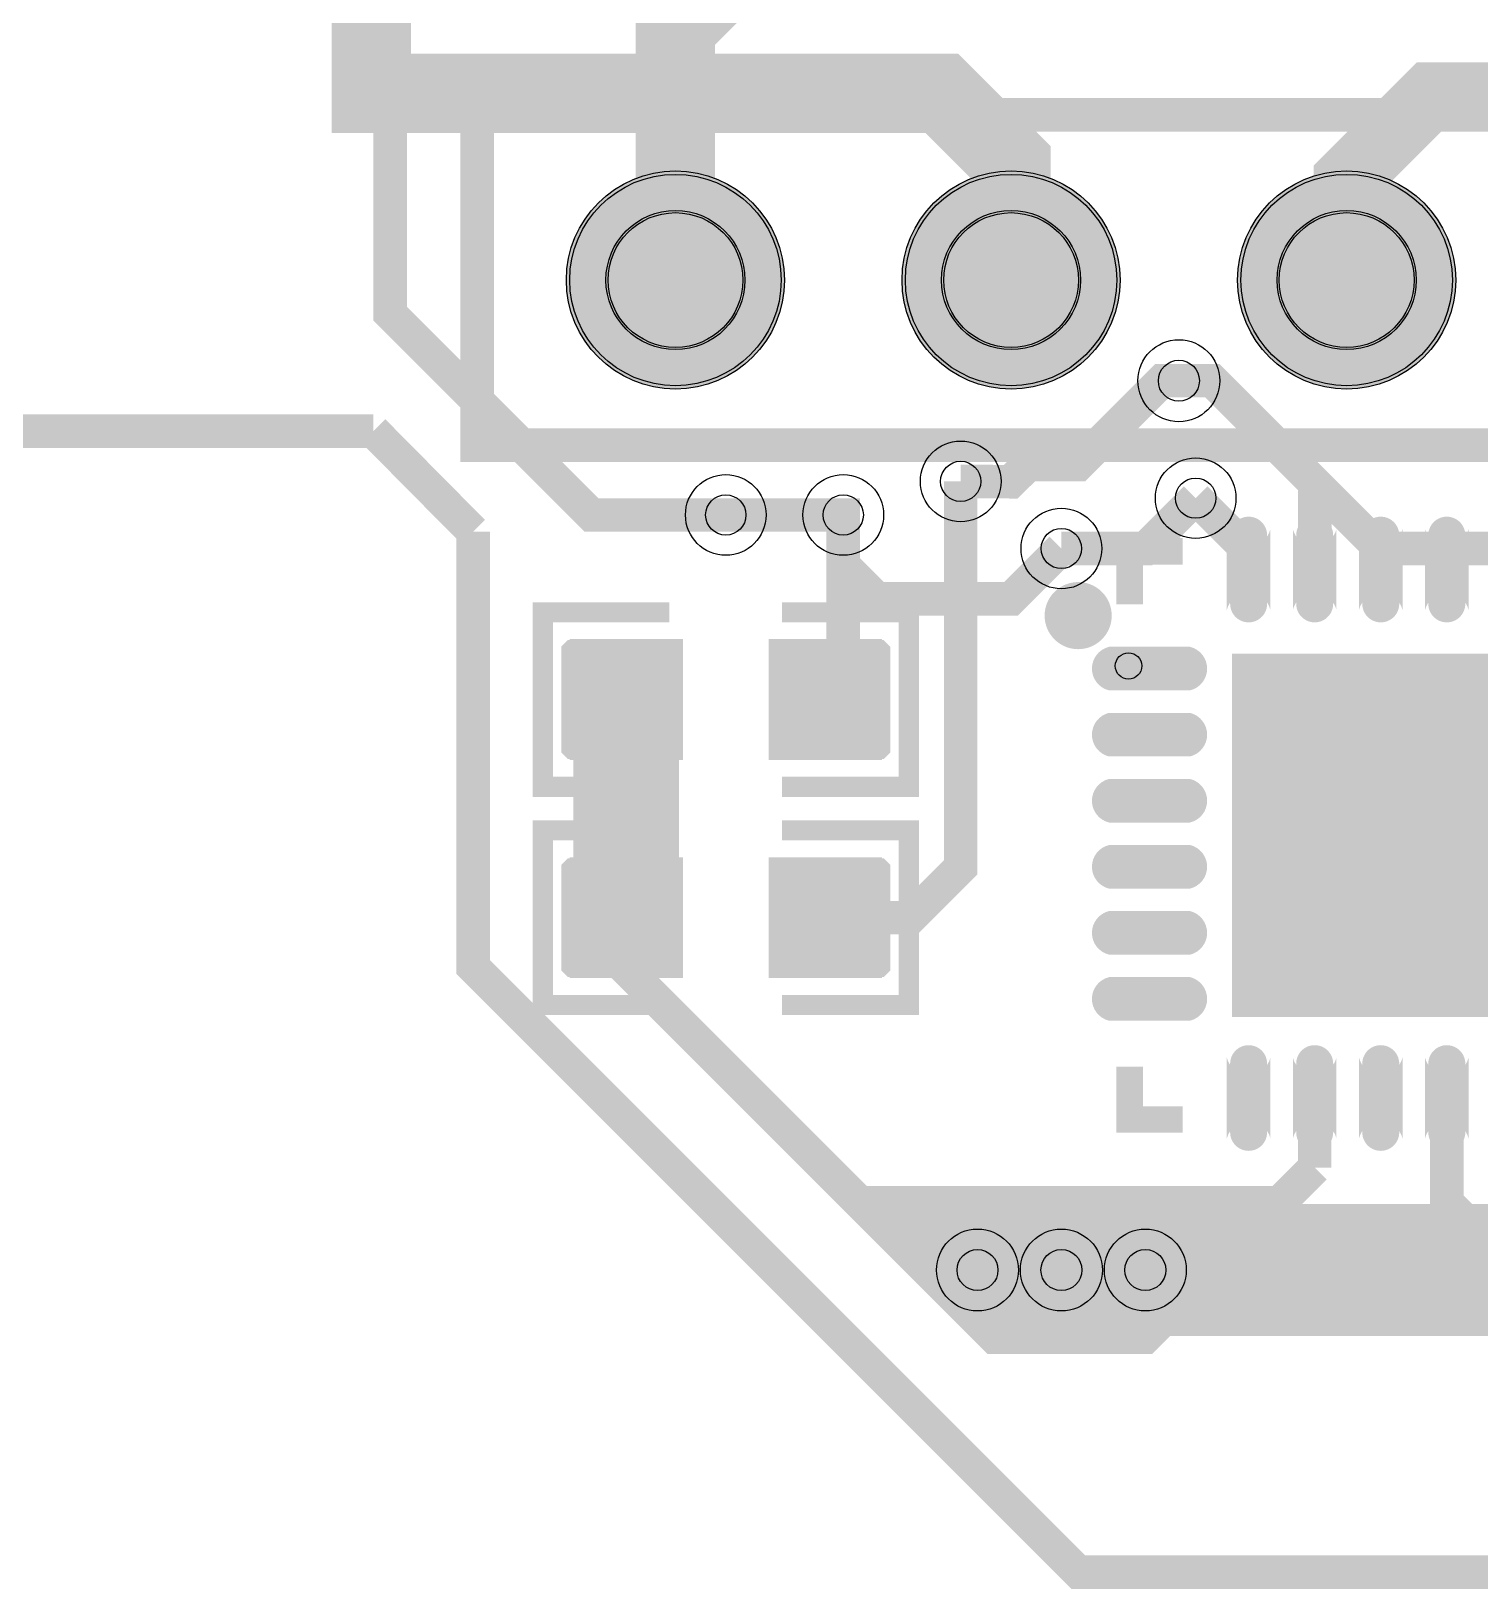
# Model space of a CAD drawing. Header units: millimetres. Extents: x -96 to 82, y -61 to 18.
# Drawn here: x 47.7 to 58.67, y -60.71 to -48.92 of the extents above; entities that cross this region are included whole.
import ezdxf

# ---------------------------------------------------------------- set-up
doc = ezdxf.new("R2010")
doc.units = ezdxf.units.MM
for name, color, linetype, true_color in [('BoardOutLine', 7, 'Continuous', 0xff00ff), ('BottomLayer', 7, 'Continuous', 0x0000ff), ('BottomSolderMaskLayer', 7, 'Continuous', 0xaa00ff), ('Document', 7, 'Continuous', 0xffffff), ('Hole', 7, 'Continuous', 0x222222), ('Multi-Layer', 7, 'Continuous', 0xc0c0c0), ('TopLayer', 7, 'Continuous', 0xff0000), ('TopPasteMaskLayer', 7, 'Continuous', 0x808080), ('TopSilkLayer', 7, 'Continuous', 0xffcc00), ('TopSolderMaskLayer', 7, 'Continuous', 0x800080)]:
    doc.layers.add(name, color=color, linetype=linetype, true_color=true_color)

msp = doc.modelspace()

# ---------------------------------------------------------------- hatches: boundary and pattern name
at = {"layer": 'BottomSolderMaskLayer'}
for points in [[(51.752705105410215, -50.80010160020322, 1), (53.40350520701041, -50.80010160020322, 1)], [(54.29271018542035, -50.80010160020322, 1), (55.943510287020544, -50.80010160020322, 1)], [(56.83271526543048, -50.80010160020322, 1), (58.48351536703068, -50.80010160020322, 1)]]:
    msp.add_hatch(color=256, dxfattribs=at).paths.add_polyline_path(points)
at = {"layer": 'Multi-Layer'}
for points in [[(51.778105156210316, -50.80010160020322, 1), (53.37810515621031, -50.80010160020322, 1)], [(54.31811023622045, -50.80010160020322, 1), (55.91811023622044, -50.80010160020322, 1)], [(56.85811531623058, -50.80010160020322, 1), (58.458115316230575, -50.80010160020322, 1)]]:
    msp.add_hatch(color=256, dxfattribs=at).paths.add_polyline_path(points)
at = {"layer": 'TopLayer'}
for points in [[(57.056184912369766, -52.73111506223006, -0.7853981633974483), (56.77617475234944, -52.73111506223006), (56.77617475234944, -53.25110490220993, -0.7853981633974483), (57.056184912369766, -53.25110490220993)], [(57.55605791211577, -52.73111506223006, -0.7853981633974483), (57.276047752095444, -52.73111506223006), (57.276047752095444, -53.25110490220993, -0.7853981633974483), (57.55605791211577, -53.25110490220993)], [(58.056184912369766, -52.73111506223006, -0.7853981633974483), (57.77617475234944, -52.73111506223006), (57.77617475234944, -53.25110490220993, -0.7853981633974483), (58.056184912369766, -53.25110490220993)], [(58.556057912115996, -52.73111506223006, -0.7853981633974483), (58.27604775209567, -52.73111506223006), (58.27604775209567, -53.25110490220993, -0.7853981633974483), (58.556057912115996, -53.25110490220993)], [(52.609093218186445, -53.543103886207746), (52.609093218186445, -54.407112014224026), (51.802616205232425, -54.407112014224026), (51.802616205232425, -53.543103886207746)], [(53.30911861823711, -53.543103886207746), (53.30911861823711, -54.407112014224026), (54.115595631191354, -54.407112014224026), (54.115595631191354, -53.543103886207746)], [(56.426111252222654, -53.60116840233683, -0.7853981633974483), (56.426111252222654, -53.88117856235716), (55.90612141224278, -53.88117856235716, -0.7853981633974483), (55.90612141224278, -53.60116840233683)], [(59.51612903225805, -53.65354330708658), (59.51612903225805, -56.35356870713747), (56.81610363220739, -56.35356870713747), (56.81610363220739, -53.65354330708658)], [(56.426111252222654, -54.101041402082835, -0.7853981633974483), (56.426111252222654, -54.38105156210316), (55.90612141224278, -54.38105156210316, -0.7853981633974483), (55.90612141224278, -54.101041402082835)], [(56.426111252222654, -54.60116840233683, -0.7853981633974483), (56.426111252222654, -54.88117856235716), (55.90612141224278, -54.88117856235716, -0.7853981633974483), (55.90612141224278, -54.60116840233683)], [(56.426111252222654, -55.101041402082835, -0.7853981633974483), (56.426111252222654, -55.38105156210316), (55.90612141224278, -55.38105156210316, -0.7853981633974483), (55.90612141224278, -55.101041402082835)], [(52.609093218186445, -55.19410718821439), (52.609093218186445, -56.05811531623067), (51.802616205232425, -56.05811531623067), (51.802616205232425, -55.19410718821439)], [(53.30911861823711, -55.19410718821439), (53.30911861823711, -56.05811531623067), (54.115595631191354, -56.05811531623067), (54.115595631191354, -55.19410718821439)], [(56.426111252222654, -55.60116840233683, -0.7853981633974483), (56.426111252222654, -55.88117856235716), (55.90612141224278, -55.88117856235716, -0.7853981633974483), (55.90612141224278, -55.60116840233683)], [(56.426111252222654, -56.10104140208272, -0.7853981633974483), (56.426111252222654, -56.381051562103046), (55.90612141224278, -56.381051562103046, -0.7853981633974483), (55.90612141224278, -56.10104140208272)], [(57.056184912369766, -56.73111506222995, -0.7853981633974483), (56.77617475234944, -56.73111506222995), (56.77617475234944, -57.25110490220982, -0.7853981633974483), (57.056184912369766, -57.25110490220982)], [(57.55605791211577, -56.73111506222995, -0.7853981633974483), (57.276047752095444, -56.73111506222995), (57.276047752095444, -57.25110490220982, -0.7853981633974483), (57.55605791211577, -57.25110490220982)], [(58.056184912369766, -56.73111506222995, -0.7853981633974483), (57.77617475234944, -56.73111506222995), (57.77617475234944, -57.25110490220982, -0.7853981633974483), (58.056184912369766, -57.25110490220982)], [(58.556057912115996, -56.73111506222995, -0.7853981633974483), (58.27604775209567, -56.73111506222995), (58.27604775209567, -57.25110490220982, -0.7853981633974483), (58.556057912115996, -57.25110490220982)], [(56.261112522225176, -58.674117348234745), (57.27711455422923, -57.65811531623069), (53.721107442214816, -57.65811531623069), (54.73710947421887, -58.674117348234745)]]:
    msp.add_hatch(color=256, dxfattribs=at).paths.add_polyline_path(points)
at = {"layer": 'TopPasteMaskLayer'}
for points in [[(56.77617475234956, -52.73111506223029), (56.77719555726503, -52.7142393223736), (56.78024306418092, -52.69760966994238), (56.78527283362109, -52.68146860251284), (56.79221152028231, -52.66605149299767), (56.800957942573405, -52.651583157381765), (56.81138455806854, -52.63827457640173), (56.82333932336246, -52.62631981897425), (56.83664791120327, -52.6158932122363), (56.85111625257446, -52.607146799465795), (56.8665333666554, -52.60020812294931), (56.882674437394826, -52.595178364130334), (56.899304091831254, -52.59213086815703), (56.9161798323596, -52.59111007434592), (56.93305557288795, -52.59213086815703), (56.94968522732461, -52.595178364130334), (56.9658262980638, -52.60020812294931), (56.98124341214475, -52.607146799465795), (56.995711753515934, -52.6158932122363), (57.009020341356745, -52.62631981897425), (57.02097510665067, -52.63827457640173), (57.03140172214603, -52.651583157381765), (57.0401481444369, -52.66605149299767), (57.04708683109811, -52.68146860251284), (57.052116600538284, -52.69760966994238), (57.055164107454175, -52.7142393223736), (57.056184912369645, -52.73111506223029), (57.056184912369645, -53.251104902209704), (57.055164107454175, -53.267980642066505), (57.052116600538284, -53.28461029449761), (57.04708683109811, -53.300751361927155), (57.0401481444369, -53.31616847144244), (57.03140172214603, -53.33063680705834), (57.02097510665067, -53.343945388038264), (57.009020341356745, -53.35590014546585), (56.995711753515934, -53.36632675220369), (56.98124341214475, -53.37507316497431), (56.9658262980638, -53.38201184149068), (56.94968522732461, -53.38704160030977), (56.93305557288795, -53.39008909628296), (56.9161798323596, -53.39110989009407), (56.899304091831254, -53.39008909628296), (56.882674437394826, -53.38704160030977), (56.8665333666554, -53.38201184149068), (56.85111625257446, -53.37507316497431), (56.83664791120327, -53.36632675220369), (56.82333932336246, -53.35590014546585), (56.81138455806854, -53.343945388038264), (56.800957942573405, -53.33063680705834), (56.79221152028231, -53.31616847144244), (56.78527283362109, -53.300751361927155), (56.78024306418092, -53.28461029449761), (56.77719555726503, -53.267980642066505), (56.77617475234956, -53.251104902209704)], [(57.27604775209579, -52.731115062230174), (57.27706854676103, -52.714239314666884), (57.280116045271825, -52.697609653503946), (57.28514580823776, -52.68146857664783), (57.29208449038879, -52.66605145734559), (57.30083091011443, -52.65158311191317), (57.31125752491948, -52.638274521406515), (57.32321229128229, -52.62631975504394), (57.3365208817886, -52.615893140238654), (57.35098922722136, -52.60714672051313), (57.36640634652349, -52.60020803836221), (57.38254742337949, -52.595178275396165), (57.399177084542316, -52.59213077688514), (57.416052832105834, -52.591109982219905), (57.432928579669124, -52.59213077688514), (57.449558240832175, -52.595178275396165), (57.46569931768818, -52.60020803836221), (57.481116436990305, -52.60714672051313), (57.495584782423066, -52.615893140238654), (57.50889337292938, -52.62631975504394), (57.520848139292184, -52.638274521406515), (57.53127475409724, -52.65158311191317), (57.54002117382288, -52.66605145734559), (57.54695985597391, -52.68146857664783), (57.55198961893984, -52.697609653503946), (57.55503711745064, -52.714239314666884), (57.556057912115875, -52.731115062230174), (57.556057912115875, -53.25110490220982), (57.55503711745064, -53.26798064977311), (57.55198961893984, -53.28461031093616), (57.54695985597391, -53.300751387792275), (57.54002117382288, -53.31616850709452), (57.53127475409724, -53.330636852526936), (57.520848139292184, -53.343945443033476), (57.50889337292938, -53.35590020939617), (57.495584782423066, -53.36632682420145), (57.481116436990305, -53.37507324392698), (57.46569931768818, -53.382011926077894), (57.449558240832175, -53.38704168904394), (57.432928579669124, -53.39008918755485), (57.416052832105834, -53.39110998222009), (57.399177084542316, -53.39008918755485), (57.38254742337949, -53.38704168904394), (57.36640634652349, -53.382011926077894), (57.35098922722136, -53.37507324392698), (57.3365208817886, -53.36632682420145), (57.32321229128229, -53.35590020939617), (57.31125752491948, -53.343945443033476), (57.30083091011443, -53.330636852526936), (57.29208449038879, -53.31616850709452), (57.28514580823776, -53.300751387792275), (57.280116045271825, -53.28461031093616), (57.27706854676103, -53.26798064977311), (57.27604775209579, -53.25110490220982)], [(57.77617475234956, -52.731115062230174), (57.7771955470148, -52.714239314666884), (57.780243045525594, -52.697609653503946), (57.78527280849153, -52.68146857664783), (57.79221149064256, -52.66605145734559), (57.8009579103682, -52.65158311191317), (57.81138452517325, -52.638274521406515), (57.82333929153606, -52.62631975504394), (57.83664788204237, -52.615893140238654), (57.85111622747513, -52.60714672051313), (57.86653334677726, -52.60020803836221), (57.88267442363326, -52.595178275396165), (57.89930408479631, -52.59213077688514), (57.9161798323596, -52.591109982219905), (57.93305557992289, -52.59213077688514), (57.949685241085945, -52.595178275396165), (57.965826317941946, -52.60020803836221), (57.981243437244075, -52.60714672051313), (57.995711782676835, -52.615893140238654), (58.00902037318315, -52.62631975504394), (58.02097513954595, -52.638274521406515), (58.03140175435101, -52.65158311191317), (58.04014817407665, -52.66605145734559), (58.04708685622768, -52.68146857664783), (58.05211661919361, -52.697609653503946), (58.05516411770441, -52.714239314666884), (58.056184912369645, -52.731115062230174), (58.056184912369645, -53.25110490220982), (58.05516411770441, -53.26798064977311), (58.05211661919361, -53.28461031093616), (58.04708685622768, -53.300751387792275), (58.04014817407665, -53.31616850709452), (58.03140175435101, -53.330636852526936), (58.02097513954595, -53.343945443033476), (58.00902037318315, -53.35590020939617), (57.995711782676835, -53.36632682420145), (57.981243437244075, -53.37507324392698), (57.965826317941946, -53.382011926077894), (57.949685241085945, -53.38704168904394), (57.93305557992289, -53.39008918755485), (57.9161798323596, -53.39110998222009), (57.89930408479631, -53.39008918755485), (57.88267442363326, -53.38704168904394), (57.86653334677726, -53.382011926077894), (57.85111622747513, -53.37507324392698), (57.83664788204237, -53.36632682420145), (57.82333929153606, -53.35590020939617), (57.81138452517325, -53.343945443033476), (57.8009579103682, -53.330636852526936), (57.79221149064256, -53.31616850709452), (57.78527280849153, -53.300751387792275), (57.780243045525594, -53.28461031093616), (57.7771955470148, -53.26798064977311), (57.77617475234956, -53.25110490220982)], [(58.276047752095565, -52.731115062230174), (58.2770685467608, -52.714239314666884), (58.2801160452716, -52.697609653503946), (58.28514580823776, -52.68146857664783), (58.29208449038879, -52.66605145734559), (58.30083091011443, -52.65158311191317), (58.31125752491948, -52.638274521406515), (58.32321229128206, -52.62631975504394), (58.3365208817886, -52.615893140238654), (58.35098922722136, -52.60714672051313), (58.36640634652349, -52.60020803836221), (58.38254742337949, -52.595178275396165), (58.399177084542316, -52.59213077688514), (58.416052832105834, -52.591109982219905), (58.432928579669124, -52.59213077688514), (58.449558240832175, -52.595178275396165), (58.46569931768818, -52.60020803836221), (58.481116436990305, -52.60714672051313), (58.49558478242284, -52.615893140238654), (58.50889337292938, -52.62631975504394), (58.52084813929196, -52.638274521406515), (58.53127475409724, -52.65158311191317), (58.54002117382288, -52.66605145734559), (58.54695985597391, -52.68146857664783), (58.55198961893984, -52.697609653503946), (58.55503711745064, -52.714239314666884), (58.556057912115875, -52.731115062230174), (58.556057912115875, -53.25110490220982), (58.55503711745064, -53.26798064977311), (58.55198961893984, -53.28461031093616), (58.54695985597391, -53.300751387792275), (58.54002117382288, -53.31616850709452), (58.53127475409724, -53.330636852526936), (58.52084813929196, -53.343945443033476), (58.50889337292938, -53.35590020939617), (58.49558478242284, -53.36632682420145), (58.481116436990305, -53.37507324392698), (58.46569931768818, -53.382011926077894), (58.449558240832175, -53.38704168904394), (58.432928579669124, -53.39008918755485), (58.416052832105834, -53.39110998222009), (58.399177084542316, -53.39008918755485), (58.38254742337949, -53.38704168904394), (58.36640634652349, -53.382011926077894), (58.35098922722136, -53.37507324392698), (58.3365208817886, -53.36632682420145), (58.32321229128206, -53.35590020939617), (58.31125752491948, -53.343945443033476), (58.30083091011443, -53.330636852526936), (58.29208449038879, -53.31616850709452), (58.28514580823776, -53.300751387792275), (58.2801160452716, -53.28461031093616), (58.2770685467608, -53.26798064977311), (58.276047752095565, -53.25110490220982)], [(51.764084328168565, -54.425095250190566), (52.56408432816875, -54.425095250190566), (52.61409702819401, -54.37508255016519), (52.61409702819401, -54.147117094234204), (52.24409448818915, -54.147117094234204), (52.24409448818915, -53.81711963423936), (52.61409702819401, -53.81711963423936), (52.61409702819401, -53.57508255016512), (52.56408432816875, -53.52509525019059), (51.764084328168565, -53.52509525019059), (51.714097028194146, -53.57508255016512), (51.714097028194146, -54.37508255016519)], [(54.154127508255215, -53.52512065024132), (53.35412750825503, -53.52512065024132), (53.30411480822954, -53.5751333502667), (53.30411480822954, -53.80309880619757), (53.67411734823463, -53.80309880619757), (53.67411734823463, -54.133096266192524), (53.30411480822954, -54.133096266192524), (53.30411480822954, -54.375133350266765), (53.35412750825503, -54.4251206502413), (54.154127508255215, -54.4251206502413), (54.20411480822963, -54.375133350266765), (54.20411480822963, -53.5751333502667)], [(56.42611125222243, -53.601168402336725), (56.442986999785944, -53.60218919700196), (56.45961666094877, -53.605236695512986), (56.47575773780477, -53.61026645847892), (56.4911748571069, -53.617205140629835), (56.50564320253966, -53.62595156035536), (56.5189517930462, -53.63637817516076), (56.53090655940878, -53.648332941523336), (56.54133317421383, -53.661641532029876), (56.55007959393947, -53.67610987746241), (56.5570182760905, -53.69152699676454), (56.562048039056435, -53.70766807362065), (56.56509553756723, -53.72429773478359), (56.566116332232696, -53.74117348234688), (56.56509553756723, -53.75804922991017), (56.562048039056435, -53.77467889107322), (56.5570182760905, -53.790819967929224), (56.55007959393947, -53.806237087231466), (56.54133317421383, -53.820705432663885), (56.53090655940878, -53.834014023170425), (56.5189517930462, -53.845968789533), (56.50564320253966, -53.856395404338514), (56.4911748571069, -53.86514182406404), (56.47575773780477, -53.87208050621496), (56.45961666094877, -53.87711026918089), (56.442986999785944, -53.8801577676918), (56.42611125222243, -53.881178562357036), (55.90612141224278, -53.881178562357036), (55.88924566467949, -53.8801577676918), (55.87261600351644, -53.87711026918089), (55.85647492666044, -53.87208050621496), (55.84105780735831, -53.86514182406404), (55.82658946192555, -53.856395404338514), (55.81328087141924, -53.845968789533), (55.80132610505643, -53.834014023170425), (55.79089949025138, -53.820705432663885), (55.78215307052574, -53.806237087231466), (55.77521438837471, -53.790819967929224), (55.770184625408774, -53.77467889107322), (55.76713712689798, -53.75804922991017), (55.76611633223274, -53.74117348234688), (55.76713712689798, -53.72429773478359), (55.770184625408774, -53.70766807362065), (55.77521438837471, -53.69152699676454), (55.78215307052574, -53.67610987746241), (55.79089949025138, -53.661641532029876), (55.80132610505643, -53.648332941523336), (55.81328087141924, -53.63637817516076), (55.82658946192555, -53.62595156035536), (55.84105780735831, -53.617205140629835), (55.85647492666044, -53.61026645847892), (55.87261600351644, -53.605236695512986), (55.88924566467949, -53.60218919700196), (55.90612141224278, -53.601168402336725)], [(59.2461264922531, -53.92354584709176), (59.2461264922531, -56.08356616713229), (57.08610617221234, -56.08356616713229), (57.08610617221234, -53.92354584709176)], [(56.42611125222243, -54.10104140208284), (56.44298699207911, -54.102062206998426), (56.459616644510106, -54.10510971391443), (56.47575771193988, -54.11013948335449), (56.49117482145493, -54.117078170015816), (56.505643157070836, -54.125824592306685), (56.51895173805087, -54.136251207801934), (56.53090649547835, -54.148205973095855), (56.541333102216186, -54.16151456093678), (56.55007951498669, -54.17598290230808), (56.5570181915034, -54.191400016389025), (56.56204795032227, -54.20754108712822), (56.56509544629557, -54.22417074156476), (56.56611624010657, -54.24104648209311), (56.56509544629557, -54.25792222262146), (56.56204795032227, -54.274551877058), (56.5570181915034, -54.2906929477972), (56.55007951498669, -54.306110061878144), (56.541333102216186, -54.32057840324933), (56.53090649547812, -54.33388699109014), (56.518951738050646, -54.34584175638429), (56.50564315707061, -54.35626837187942), (56.491174821454706, -54.36501479417029), (56.47575771193965, -54.37195348083151), (56.45961664450988, -54.37698325027168), (56.442986992078886, -54.380030757187455), (56.4261112522222, -54.38105156210315), (55.90612141224278, -54.38105156210315), (55.889245672386096, -54.380030757187455), (55.8726160199551, -54.376983250271564), (55.85647495252556, -54.37195348083151), (55.841057843010276, -54.36501479417018), (55.826589507394374, -54.35626837187931), (55.813280926414336, -54.34584175638406), (55.80132616898686, -54.333886991090026), (55.790899562249024, -54.3205784032491), (55.78215314947852, -54.30611006187792), (55.775214472962034, -54.29069294779697), (55.77018471414294, -54.274551877057775), (55.76713721816964, -54.25792222262123), (55.76611642435864, -54.241046482092884), (55.76713721816964, -54.224170741564535), (55.77018471414294, -54.20754108712799), (55.775214472962034, -54.1914000163888), (55.78215314947852, -54.17598290230774), (55.790899562249024, -54.16151456093655), (55.80132616898709, -54.14820597309574), (55.81328092641456, -54.136251207801706), (55.8265895073946, -54.12582459230657), (55.8410578430105, -54.1170781700157), (55.85647495252579, -54.11013948335449), (55.87261601995533, -54.10510971391432), (55.88924567238632, -54.102062206998426), (55.90612141224301, -54.10104140208284)], [(56.42611125222243, -54.60116840233684), (56.44298699207911, -54.60218920725242), (56.459616644510106, -54.60523671416843), (56.47575771193988, -54.610266483608484), (56.49117482145493, -54.61720517026981), (56.505643157070836, -54.62595159256068), (56.51895173805087, -54.63637820805593), (56.53090649547835, -54.64833297334985), (56.541333102216186, -54.66164156119089), (56.55007951498669, -54.676109902562075), (56.5570181915034, -54.69152701664302), (56.56204795032227, -54.70766808738222), (56.56509544629557, -54.72429774181876), (56.56611624010657, -54.74117348234711), (56.56509544629557, -54.75804922287546), (56.56204795032227, -54.774678877312), (56.5570181915034, -54.790819948051194), (56.55007951498669, -54.80623706213214), (56.541333102216186, -54.820705403503325), (56.53090649547812, -54.83401399134425), (56.518951738050646, -54.845968756638285), (56.50564315707061, -54.85639537213342), (56.491174821454706, -54.86514179442429), (56.47575771193965, -54.872080481085504), (56.45961664450988, -54.877110250525675), (56.442986992078886, -54.880157757441566), (56.4261112522222, -54.88117856235715), (55.90612141224278, -54.88117856235715), (55.889245672386096, -54.880157757441566), (55.8726160199551, -54.87711025052556), (55.85647495252556, -54.872080481085504), (55.841057843010276, -54.865141794424176), (55.826589507394374, -54.856395372133306), (55.813280926414336, -54.84596875663806), (55.80132616898686, -54.83401399134402), (55.790899562249024, -54.8207054035031), (55.78215314947852, -54.80623706213191), (55.775214472962034, -54.79081994805097), (55.77018471414294, -54.77467887731177), (55.76713721816964, -54.75804922287523), (55.76611642435864, -54.74117348234688), (55.76713721816964, -54.72429774181853), (55.77018471414294, -54.70766808738199), (55.775214472962034, -54.691527016642794), (55.78215314947852, -54.67610990256185), (55.790899562249024, -54.66164156119066), (55.80132616898709, -54.64833297334974), (55.81328092641456, -54.6363782080557), (55.8265895073946, -54.62595159256057), (55.8410578430105, -54.6172051702697), (55.85647495252579, -54.610266483608484), (55.87261601995533, -54.60523671416831), (55.88924567238632, -54.60218920725242), (55.90612141224301, -54.60116840233684)], [(51.764084328168565, -56.076098552197095), (52.56408432816875, -56.076098552197095), (52.61409702819401, -56.02608585217172), (52.61409702819401, -55.79812039624085), (52.24409448818915, -55.79812039624085), (52.24409448818915, -55.46812293624589), (52.61409702819401, -55.46812293624589), (52.61409702819401, -55.22608585217165), (52.56408432816875, -55.17609855219712), (51.764084328168565, -55.17609855219712), (51.714097028194146, -55.22608585217165), (51.714097028194146, -56.02608585217172)], [(54.154127508255215, -55.17612395224785), (53.35412750825503, -55.17612395224785), (53.30411480822954, -55.226136652273226), (53.30411480822954, -55.45410210820421), (53.67411734823463, -55.45410210820421), (53.67411734823463, -55.78409956819905), (53.30411480822954, -55.78409956819905), (53.30411480822954, -56.026136652273294), (53.35412750825503, -56.076123952247826), (54.154127508255215, -56.076123952247826), (54.20411480822963, -56.026136652273294), (54.20411480822963, -55.226136652273226)], [(56.42611125222243, -55.10104140208284), (56.44298699207911, -55.102062206998426), (56.459616644510106, -55.10510971391432), (56.47575771193988, -55.11013948335449), (56.49117482145493, -55.1170781700157), (56.505643157070836, -55.125824592306685), (56.51895173805087, -55.136251207801934), (56.53090649547835, -55.148205973095855), (56.541333102216186, -55.16151456093678), (56.55007951498669, -55.175982902307965), (56.5570181915034, -55.19140001638891), (56.56204795032227, -55.20754108712822), (56.56509544629557, -55.22417074156465), (56.56611624010657, -55.24104648209311), (56.56509544629557, -55.25792222262146), (56.56204795032227, -55.274551877058), (56.5570181915034, -55.2906929477972), (56.55007951498669, -55.306110061878144), (56.541333102216186, -55.32057840324933), (56.53090649547812, -55.33388699109014), (56.518951738050646, -55.34584175638429), (56.50564315707061, -55.35626837187931), (56.491174821454706, -55.36501479417029), (56.47575771193965, -55.37195348083151), (56.45961664450988, -55.37698325027168), (56.442986992078886, -55.380030757187455), (56.4261112522222, -55.38105156210304), (55.90612141224278, -55.38105156210304), (55.889245672386096, -55.380030757187455), (55.8726160199551, -55.376983250271564), (55.85647495252556, -55.37195348083151), (55.841057843010276, -55.36501479417018), (55.826589507394374, -55.356268371879196), (55.813280926414336, -55.34584175638406), (55.80132616898686, -55.333886991090026), (55.790899562249024, -55.3205784032491), (55.78215314947852, -55.30611006187792), (55.775214472962034, -55.29069294779697), (55.77018471414294, -55.274551877057775), (55.76713721816964, -55.25792222262123), (55.76611642435864, -55.241046482092884), (55.76713721816964, -55.22417074156442), (55.77018471414294, -55.20754108712799), (55.775214472962034, -55.191400016388684), (55.78215314947852, -55.17598290230774), (55.790899562249024, -55.16151456093655), (55.80132616898709, -55.14820597309574), (55.81328092641456, -55.136251207801706), (55.8265895073946, -55.12582459230657), (55.8410578430105, -55.11707817001559), (55.85647495252579, -55.11013948335449), (55.87261601995533, -55.1051097139142), (55.88924567238632, -55.102062206998426), (55.90612141224301, -55.10104140208284)], [(56.42611125222243, -55.60116840233684), (56.44298699207911, -55.60218920725242), (56.459616644510106, -55.60523671416843), (56.47575771193988, -55.610266483608484), (56.49117482145493, -55.61720517026981), (56.505643157070836, -55.62595159256068), (56.51895173805087, -55.63637820805593), (56.53090649547835, -55.64833297334985), (56.541333102216186, -55.66164156119078), (56.55007951498669, -55.67610990256196), (56.5570181915034, -55.69152701664291), (56.56204795032227, -55.70766808738222), (56.56509544629557, -55.72429774181876), (56.56611624010657, -55.74117348234711), (56.56509544629557, -55.75804922287546), (56.56204795032227, -55.774678877312), (56.5570181915034, -55.790819948051194), (56.55007951498669, -55.80623706213214), (56.541333102216186, -55.820705403503325), (56.53090649547812, -55.834013991344136), (56.518951738050646, -55.845968756638285), (56.50564315707061, -55.85639537213342), (56.491174821454706, -55.86514179442429), (56.47575771193965, -55.872080481085504), (56.45961664450988, -55.877110250525675), (56.442986992078886, -55.88015775744145), (56.4261112522222, -55.88117856235715), (55.90612141224278, -55.88117856235715), (55.889245672386096, -55.88015775744145), (55.8726160199551, -55.87711025052556), (55.85647495252556, -55.872080481085504), (55.841057843010276, -55.865141794424176), (55.826589507394374, -55.856395372133306), (55.813280926414336, -55.84596875663806), (55.80132616898686, -55.83401399134402), (55.790899562249024, -55.8207054035031), (55.78215314947852, -55.80623706213191), (55.775214472962034, -55.79081994805097), (55.77018471414294, -55.77467887731177), (55.76713721816964, -55.75804922287523), (55.76611642435864, -55.74117348234688), (55.76713721816964, -55.72429774181842), (55.77018471414294, -55.70766808738199), (55.775214472962034, -55.69152701664268), (55.78215314947852, -55.676109902561734), (55.790899562249024, -55.66164156119055), (55.80132616898709, -55.64833297334974), (55.81328092641456, -55.6363782080557), (55.8265895073946, -55.62595159256057), (55.8410578430105, -55.6172051702697), (55.85647495252579, -55.610266483608484), (55.87261601995533, -55.60523671416831), (55.88924567238632, -55.60218920725242), (55.90612141224301, -55.60116840233684)], [(56.42611125222243, -56.101041402082956), (56.442986999785944, -56.10206219674819), (56.45961666094877, -56.1051096952591), (56.47575773780477, -56.110139458225035), (56.4911748571069, -56.11707814037595), (56.50564320253966, -56.12582456010148), (56.5189517930462, -56.136251174906874), (56.53090655940878, -56.148205941269566), (56.54133317421383, -56.16151453177599), (56.55007959393947, -56.175982877208526), (56.5570182760905, -56.191399996510654), (56.562048039056435, -56.20754107336677), (56.56509553756723, -56.22417073452982), (56.566116332232696, -56.241046482093), (56.56509553756723, -56.25792222965629), (56.562048039056435, -56.27455189081934), (56.5570182760905, -56.290692967675454), (56.55007959393947, -56.30611008697758), (56.54133317421383, -56.320578432410116), (56.53090655940878, -56.33388702291654), (56.5189517930462, -56.345841789279234), (56.50564320253966, -56.35626840408463), (56.4911748571069, -56.36501482381016), (56.47575773780477, -56.37195350596107), (56.45961666094877, -56.376983268927006), (56.442986999785944, -56.380030767437916), (56.42611125222243, -56.38105156210315), (55.90612141224278, -56.38105156210315), (55.88924566467949, -56.380030767437916), (55.87261600351644, -56.376983268927006), (55.85647492666044, -56.37195350596107), (55.84105780735831, -56.36501482381016), (55.82658946192555, -56.35626840408463), (55.81328087141924, -56.345841789279234), (55.80132610505643, -56.33388702291654), (55.79089949025138, -56.320578432410116), (55.78215307052574, -56.30611008697758), (55.77521438837471, -56.290692967675454), (55.770184625408774, -56.27455189081934), (55.76713712689798, -56.25792222965629), (55.76611633223274, -56.241046482093), (55.76713712689798, -56.22417073452982), (55.770184625408774, -56.20754107336677), (55.77521438837471, -56.191399996510654), (55.78215307052574, -56.175982877208526), (55.79089949025138, -56.16151453177599), (55.80132610505643, -56.148205941269566), (55.81328087141924, -56.136251174906874), (55.82658946192555, -56.12582456010148), (55.84105780735831, -56.11707814037595), (55.85647492666044, -56.110139458225035), (55.87261600351644, -56.1051096952591), (55.88924566467949, -56.10206219674819), (55.90612141224278, -56.101041402082956)], [(56.77617475234956, -56.731115062230174), (56.77719555726503, -56.71423932237349), (56.78024306418092, -56.69760966994227), (56.78527283362109, -56.68146860251272), (56.79221152028231, -56.66605149299755), (56.800957942573405, -56.65158315738165), (56.81138455806854, -56.638274576401614), (56.82333932336246, -56.62631981897414), (56.83664791120327, -56.61589321223619), (56.85111625257446, -56.60714679946568), (56.8665333666554, -56.6002081229492), (56.882674437394826, -56.59517836413022), (56.899304091831254, -56.592130868156914), (56.9161798323596, -56.591110074345806), (56.93305557288795, -56.592130868156914), (56.94968522732461, -56.59517836413022), (56.9658262980638, -56.6002081229492), (56.98124341214475, -56.60714679946568), (56.995711753515934, -56.61589321223619), (57.009020341356745, -56.62631981897414), (57.02097510665067, -56.638274576401614), (57.03140172214603, -56.65158315738165), (57.0401481444369, -56.66605149299755), (57.04708683109811, -56.68146860251272), (57.052116600538284, -56.69760966994227), (57.055164107454175, -56.71423932237349), (57.056184912369645, -56.731115062230174), (57.056184912369645, -57.25110490220959), (57.055164107454175, -57.26798064206639), (57.052116600538284, -57.28461029449761), (57.04708683109811, -57.30075136192704), (57.0401481444369, -57.316168471442325), (57.03140172214603, -57.33063680705823), (57.02097510665067, -57.34394538803815), (57.009020341356745, -57.35590014546574), (56.995711753515934, -57.36632675220369), (56.98124341214475, -57.3750731649742), (56.9658262980638, -57.382011841490566), (56.94968522732461, -57.38704160030966), (56.93305557288795, -57.39008909628285), (56.9161798323596, -57.39110989009396), (56.899304091831254, -57.39008909628285), (56.882674437394826, -57.38704160030966), (56.8665333666554, -57.382011841490566), (56.85111625257446, -57.3750731649742), (56.83664791120327, -57.36632675220369), (56.82333932336246, -57.35590014546574), (56.81138455806854, -57.34394538803815), (56.800957942573405, -57.33063680705823), (56.79221152028231, -57.316168471442325), (56.78527283362109, -57.30075136192704), (56.78024306418092, -57.28461029449761), (56.77719555726503, -57.26798064206639), (56.77617475234956, -57.25110490220959)], [(57.27604775209579, -56.73111506223006), (57.27706854676103, -56.71423931466677), (57.280116045271825, -56.69760965350383), (57.28514580823776, -56.68146857664772), (57.29208449038879, -56.666051457345475), (57.30083091011443, -56.651583111913055), (57.31125752491948, -56.6382745214064), (57.32321229128229, -56.62631975504382), (57.3365208817886, -56.61589314023854), (57.35098922722136, -56.607146720513015), (57.36640634652349, -56.6002080383621), (57.38254742337949, -56.59517827539605), (57.399177084542316, -56.59213077688503), (57.416052832105834, -56.59110998221979), (57.432928579669124, -56.59213077688503), (57.449558240832175, -56.59517827539605), (57.46569931768818, -56.6002080383621), (57.481116436990305, -56.607146720513015), (57.495584782423066, -56.61589314023854), (57.50889337292938, -56.62631975504382), (57.520848139292184, -56.6382745214064), (57.53127475409724, -56.651583111913055), (57.54002117382288, -56.666051457345475), (57.54695985597391, -56.68146857664772), (57.55198961893984, -56.69760965350383), (57.55503711745064, -56.71423931466677), (57.556057912115875, -56.73111506223006), (57.556057912115875, -57.251104902209704), (57.55503711745064, -57.267980649772994), (57.55198961893984, -57.284610310936046), (57.54695985597391, -57.30075138779216), (57.54002117382288, -57.3161685070944), (57.53127475409724, -57.33063685252682), (57.520848139292184, -57.34394544303336), (57.50889337292938, -57.355900209396054), (57.495584782423066, -57.36632682420134), (57.481116436990305, -57.37507324392686), (57.46569931768818, -57.38201192607778), (57.449558240832175, -57.387041689043826), (57.432928579669124, -57.390089187554736), (57.416052832105834, -57.39110998221997), (57.399177084542316, -57.390089187554736), (57.38254742337949, -57.387041689043826), (57.36640634652349, -57.38201192607778), (57.35098922722136, -57.37507324392686), (57.3365208817886, -57.36632682420134), (57.32321229128229, -57.355900209396054), (57.31125752491948, -57.34394544303336), (57.30083091011443, -57.33063685252682), (57.29208449038879, -57.3161685070944), (57.28514580823776, -57.30075138779216), (57.280116045271825, -57.284610310936046), (57.27706854676103, -57.267980649772994), (57.27604775209579, -57.251104902209704)], [(57.77617475234956, -56.73111506223006), (57.7771955470148, -56.71423931466677), (57.780243045525594, -56.69760965350383), (57.78527280849153, -56.68146857664772), (57.79221149064256, -56.666051457345475), (57.8009579103682, -56.651583111913055), (57.81138452517325, -56.6382745214064), (57.82333929153606, -56.62631975504382), (57.83664788204237, -56.61589314023854), (57.85111622747513, -56.607146720513015), (57.86653334677726, -56.6002080383621), (57.88267442363326, -56.59517827539605), (57.89930408479631, -56.59213077688503), (57.9161798323596, -56.59110998221979), (57.93305557992289, -56.59213077688503), (57.949685241085945, -56.59517827539605), (57.965826317941946, -56.6002080383621), (57.981243437244075, -56.607146720513015), (57.995711782676835, -56.61589314023854), (58.00902037318315, -56.62631975504382), (58.02097513954595, -56.6382745214064), (58.03140175435101, -56.651583111913055), (58.04014817407665, -56.666051457345475), (58.04708685622768, -56.68146857664772), (58.05211661919361, -56.69760965350383), (58.05516411770441, -56.71423931466677), (58.056184912369645, -56.73111506223006), (58.056184912369645, -57.251104902209704), (58.05516411770441, -57.267980649772994), (58.05211661919361, -57.284610310936046), (58.04708685622768, -57.30075138779216), (58.04014817407665, -57.3161685070944), (58.03140175435101, -57.33063685252682), (58.02097513954595, -57.34394544303336), (58.00902037318315, -57.355900209396054), (57.995711782676835, -57.36632682420134), (57.981243437244075, -57.37507324392686), (57.965826317941946, -57.38201192607778), (57.949685241085945, -57.387041689043826), (57.93305557992289, -57.390089187554736), (57.9161798323596, -57.39110998221997), (57.89930408479631, -57.390089187554736), (57.88267442363326, -57.387041689043826), (57.86653334677726, -57.38201192607778), (57.85111622747513, -57.37507324392686), (57.83664788204237, -57.36632682420134), (57.82333929153606, -57.355900209396054), (57.81138452517325, -57.34394544303336), (57.8009579103682, -57.33063685252682), (57.79221149064256, -57.3161685070944), (57.78527280849153, -57.30075138779216), (57.780243045525594, -57.284610310936046), (57.7771955470148, -57.267980649772994), (57.77617475234956, -57.251104902209704)], [(58.276047752095565, -56.73111506223006), (58.2770685467608, -56.71423931466677), (58.2801160452716, -56.69760965350383), (58.28514580823776, -56.68146857664772), (58.29208449038879, -56.666051457345475), (58.30083091011443, -56.651583111913055), (58.31125752491948, -56.6382745214064), (58.32321229128206, -56.62631975504382), (58.3365208817886, -56.61589314023854), (58.35098922722136, -56.607146720513015), (58.36640634652349, -56.6002080383621), (58.38254742337949, -56.59517827539605), (58.399177084542316, -56.59213077688503), (58.416052832105834, -56.59110998221979), (58.432928579669124, -56.59213077688503), (58.449558240832175, -56.59517827539605), (58.46569931768818, -56.6002080383621), (58.481116436990305, -56.607146720513015), (58.49558478242284, -56.61589314023854), (58.50889337292938, -56.62631975504382), (58.52084813929196, -56.6382745214064), (58.53127475409724, -56.651583111913055), (58.54002117382288, -56.666051457345475), (58.54695985597391, -56.68146857664772), (58.55198961893984, -56.69760965350383), (58.55503711745064, -56.71423931466677), (58.556057912115875, -56.73111506223006), (58.556057912115875, -57.251104902209704), (58.55503711745064, -57.267980649772994), (58.55198961893984, -57.284610310936046), (58.54695985597391, -57.30075138779216), (58.54002117382288, -57.3161685070944), (58.53127475409724, -57.33063685252682), (58.52084813929196, -57.34394544303336), (58.50889337292938, -57.355900209396054), (58.49558478242284, -57.36632682420134), (58.481116436990305, -57.37507324392686), (58.46569931768818, -57.38201192607778), (58.449558240832175, -57.387041689043826), (58.432928579669124, -57.390089187554736), (58.416052832105834, -57.39110998221997), (58.399177084542316, -57.390089187554736), (58.38254742337949, -57.387041689043826), (58.36640634652349, -57.38201192607778), (58.35098922722136, -57.37507324392686), (58.3365208817886, -57.36632682420134), (58.32321229128206, -57.355900209396054), (58.31125752491948, -57.34394544303336), (58.30083091011443, -57.33063685252682), (58.29208449038879, -57.3161685070944), (58.28514580823776, -57.30075138779216), (58.2801160452716, -57.284610310936046), (58.2770685467608, -57.267980649772994), (58.276047752095565, -57.251104902209704)]]:
    msp.add_hatch(color=256, dxfattribs=at).paths.add_polyline_path(points)
at = {"layer": 'TopSilkLayer'}
msp.add_hatch(color=256, dxfattribs=at).paths.add_polyline_path([(55.62733045466052, -53.59405638811279), (55.65005736400349, -53.592923458098994), (55.6725916784269, -53.58976108365039), (55.694752541557136, -53.584594645418065), (55.71636209427356, -53.57746560831049), (55.73724690217409, -53.56843118870347), (55.75723934752955, -53.557563895231624), (55.77617897455116, -53.544950946846825), (55.79391377718366, -53.53069357281527), (55.81030141907536, -53.51490620026891), (55.825210375945744, -53.49771553583366), (55.83852099117553, -53.479259548705045), (55.85012643614982, -53.45968636333248), (55.8599335676447, -53.43915307059774), (55.867863675377976, -53.417824467032915), (55.87385311372486, -53.39587173219252), (55.87785381252502, -53.373471054796596), (55.879833662886085, -53.35080221867224), (55.87977677488334, -53.32804715984037), (55.87768360508994, -53.305388506329905), (55.873570952911905, -53.28300811243821), (55.86747182575937, -53.26108559920044), (55.85943517413534, -53.239796912783504), (55.849525498766525, -53.219312912373994), (55.837822332934365, -53.199797998892564), (55.82441960415258, -53.18140879554153), (55.80942488032338, -53.16429289077519), (55.792958506415744, -53.14858765378165), (55.77515263859959, -53.13441913198153), (55.75615018358258, -53.12190103939474), (55.736103651667236, -53.111133843991524), (55.71517393273007, -53.10220396135503), (55.69352900494937, -53.09518306112466), (55.67134258664055, -53.09012749178885), (55.648792742025535, -53.08707782844226), (55.62606045212078, -53.08605854713687), (55.60332816221603, -53.08707782844226), (55.58077831760124, -53.09012749178885), (55.55859189929242, -53.09518306112466), (55.5369469715115, -53.10220396135503), (55.51601725257433, -53.111133843991524), (55.49597072065899, -53.12190103939474), (55.4769682656422, -53.13441913198153), (55.45916239782582, -53.14858765378165), (55.442696023918415, -53.16429289077519), (55.42770130008921, -53.18140879554153), (55.4142985713072, -53.199797998892564), (55.40259540547504, -53.219312912373994), (55.39268573010645, -53.239796912783504), (55.3846490784822, -53.26108559920044), (55.37854995132966, -53.28300811243821), (55.37443729915162, -53.305388506329905), (55.372344129358225, -53.32804715984037), (55.37228724135571, -53.35080221867224), (55.374267091716774, -53.373471054796596), (55.3782677905167, -53.39587173219252), (55.38425722886359, -53.417824467032915), (55.39218733659709, -53.43915307059774), (55.40199446809174, -53.45968636333248), (55.413599913066264, -53.479259548705045), (55.42691052829582, -53.49771553583366), (55.44181948516621, -53.51490620026891), (55.458207127057904, -53.53069357281527), (55.47594192969041, -53.544950946846825), (55.494881556712016, -53.557563895231624), (55.51487400206747, -53.56843118870347), (55.535758809968, -53.57746560831049), (55.557368362684656, -53.584594645418065), (55.57952922581467, -53.58976108365039), (55.602063540238305, -53.592923458098994), (55.62479044958104, -53.59405638811279)])
at = {"layer": 'TopSolderMaskLayer'}
for points in [[(51.752705105410215, -50.80010160020322, 1), (53.40350520701041, -50.80010160020322, 1)], [(54.29271018542035, -50.80010160020322, 1), (55.943510287020544, -50.80010160020322, 1)], [(56.83271526543048, -50.80010160020322, 1), (58.48351536703068, -50.80010160020322, 1)], [(57.08119126238246, -52.68467729032693, -0.7853981633974483), (56.751168402336745, -52.68467729032693), (56.751168402336745, -53.29754267411306, -0.7853981633974483), (57.08119126238246, -53.29754267411306)], [(57.581064262128464, -52.68467729032693, -0.7853981633974483), (57.25104140208275, -52.68467729032693), (57.25104140208275, -53.29754267411306, -0.7853981633974483), (57.581064262128464, -53.29754267411306)], [(58.08119126238246, -52.68467729032693, -0.7853981633974483), (57.751168402336745, -52.68467729032693), (57.751168402336745, -53.29754267411306, -0.7853981633974483), (58.08119126238246, -53.29754267411306)], [(58.58106426212869, -52.68467729032693, -0.7853981633974483), (58.251041402082976, -52.68467729032693), (58.251041402082976, -53.29754267411306, -0.7853981633974483), (58.58106426212869, -53.29754267411306)], [(52.63450046877438, -53.5177038354077), (52.63450046877438, -54.432512065024184), (51.77722335422004, -54.432512065024184), (51.77722335422004, -53.5177038354077)], [(53.2837113676494, -53.5177038354077), (53.2837113676494, -54.432512065024184), (54.14098848220374, -54.432512065024184), (54.14098848220374, -53.5177038354077)], [(56.47254902412578, -53.576162052324136, -0.7853981633974483), (56.47254902412578, -53.90618491236985), (55.859683640339654, -53.90618491236985, -0.7853981633974483), (55.859683640339654, -53.576162052324136)], [(59.54113561751592, -53.62853672182848), (59.54113561751592, -56.37857529239557), (56.79109704694929, -56.37857529239557), (56.79109704694929, -53.62853672182848)], [(56.47254902412578, -54.07603505207014, -0.7853981633974483), (56.47254902412578, -54.406057912115855), (55.859683640339654, -54.406057912115855, -0.7853981633974483), (55.859683640339654, -54.07603505207014)], [(56.47254902412578, -54.576162052324136, -0.7853981633974483), (56.47254902412578, -54.90618491236985), (55.859683640339654, -54.90618491236985, -0.7853981633974483), (55.859683640339654, -54.576162052324136)], [(52.63450046877438, -55.16870713741423), (52.63450046877438, -56.083515367030714), (51.77722335422004, -56.083515367030714), (51.77722335422004, -55.16870713741423)], [(53.2837113676494, -55.16870713741423), (53.2837113676494, -56.083515367030714), (54.14098848220374, -56.083515367030714), (54.14098848220374, -55.16870713741423)], [(56.47254902412578, -55.07603505207014, -0.7853981633974483), (56.47254902412578, -55.406057912115855), (55.859683640339654, -55.406057912115855, -0.7853981633974483), (55.859683640339654, -55.07603505207014)], [(56.47254902412578, -55.576162052324136, -0.7853981633974483), (56.47254902412578, -55.90618491236985), (55.859683640339654, -55.90618491236985, -0.7853981633974483), (55.859683640339654, -55.576162052324136)], [(56.47254902412578, -56.076035052070026, -0.7853981633974483), (56.47254902412578, -56.40605791211574), (55.859683640339654, -56.40605791211574, -0.7853981633974483), (55.859683640339654, -56.076035052070026)], [(57.08119126238246, -56.68467729032682, -0.7853981633974483), (56.751168402336745, -56.68467729032682), (56.751168402336745, -57.29754267411306, -0.7853981633974483), (57.08119126238246, -57.29754267411306)], [(57.581064262128464, -56.68467729032682, -0.7853981633974483), (57.25104140208275, -56.68467729032682), (57.25104140208275, -57.29754267411306, -0.7853981633974483), (57.581064262128464, -57.29754267411306)], [(58.08119126238246, -56.68467729032682, -0.7853981633974483), (57.751168402336745, -56.68467729032682), (57.751168402336745, -57.29754267411306, -0.7853981633974483), (58.08119126238246, -57.29754267411306)], [(58.58106426212869, -56.68467729032682, -0.7853981633974483), (58.251041402082976, -56.68467729032682), (58.251041402082976, -57.29754267411306, -0.7853981633974483), (58.58106426212869, -57.29754267411306)]]:
    msp.add_hatch(color=256, dxfattribs=at).paths.add_polyline_path(points)

# ---------------------------------------------------------------- linework, layer by layer
at = {"layer": 'BoardOutLine', "const_width": 0.25400050800101603}
for points in [[(51.0464820929642, -52.70510541021088), (51.0464820929642, -55.9994919989839), (55.62611125222247, -60.57912115824229), (72.009144018288, -60.57912115824229), (74.0411480822961, -58.54711709423418), (74.0411480822961, -52.95910591821189), (72.51714503429002, -51.4351028702057), (70.10414020828034, -51.4351028702057), (68.83921767843549, -50.17018034036073), (67.94513589027179, -49.27609855219714)], [(30.904241808483675, -51.94310388620772), (50.29210058420108, -51.94310388620772)], [(50.29210058420108, -51.94310388620772), (51.0464820929642, -52.70510541021088)]]:
    msp.add_lwpolyline(points, dxfattribs=at)
at = {"layer": 'BottomLayer'}
for points, const_width in [([(52.57810515621031, -50.80010160020322), (52.57810515621031, -48.895097790195564), (56.1341122682245, -45.33909067818138), (56.1341122682245, -41.27508255016505), (57.27711455422923, -40.13208026416055), (62.611125222250394, -40.13208026416055), (65.78613157226323, -36.95707391414783), (65.78613157226323, -34.29006858013713)], 0.6000000000000001), ([(53.84810769621549, -52.57810515621031), (51.94310388620784, -52.57810515621031), (50.41910083820176, -51.05410210820423), (50.41910083820176, -48.38709677419354), (54.10210820421639, -44.70408940817879), (54.991109982219996, -44.70408940817879)], 0.25400050800101603), ([(66.80213360426728, -45.59309118618239), (66.80213360426728, -52.45110490220986), (61.72212344424702, -52.45110490220986), (61.34112268224544, -52.832105664211326), (57.912115824231705, -52.832105664211326), (56.642113284226525, -51.56210312420626), (56.388112776225626, -51.56210312420626)], 0.25400050800101603), ([(55.11557023114051, -52.32664465328935), (55.24765049530106, -52.19710439420885), (55.62611125222247, -52.19710439420885), (56.261112522225176, -51.56210312420626), (56.388112776225626, -51.56210312420626)], 0.25400050800101603), ([(55.11557023114051, -52.32664465328935), (54.73710947421887, -52.3241046482093)], 0.25400050800101603), ([(56.515113030226075, -52.45110490220986), (56.1341122682245, -52.832105664211326), (55.49911099822202, -52.832105664211326)], 0.25400050800101603), ([(53.84810769621549, -52.57810515621031), (52.95910591821189, -52.57810515621031)], 0.25400050800101603), ([(55.49911099822202, -52.832105664211326), (55.118110236220446, -53.2131064262129), (54.10210820421639, -53.2131064262129), (53.84810769621549, -52.95910591821189), (53.84810769621549, -52.57810515621031)], 0.25400050800101603), ([(54.864109728219546, -58.29311658623317), (61.087122174244314, -58.29311658623317)], 1)]:
    msp.add_lwpolyline(points, dxfattribs=dict(at, const_width=const_width))
at = {"layer": 'BottomSolderMaskLayer'}
for centre, radius in [((52.57810515621031, -50.80010160020322), 0.8254000508001016), ((55.118110236220446, -50.80010160020322), 0.8254000508001016), ((57.65811531623058, -50.80010160020322), 0.8254000508001016), ((52.57810515621031, -50.80010160020322), 0.5262003943362725), ((55.118110236220446, -50.80010160020322), 0.5262003943362725), ((57.65811531623058, -50.80010160020322), 0.5262003943362725)]:
    msp.add_circle(centre, radius, dxfattribs=at)
at = {"layer": 'Document'}
msp.add_circle((56.00711201422405, -53.72110744221493), 0.10007620015240032, dxfattribs=at)
at = {"layer": 'Hole'}
for centre, radius in [((56.388112776225626, -51.56210312420626), 0.15499110998222), ((54.73710947421887, -52.3241046482093), 0.15250190500381003), ((56.515113030226075, -52.45110490220986), 0.15250190500381003), ((52.95910591821189, -52.57810515621031), 0.15250190500381003), ((53.84810769621549, -52.57810515621031), 0.15250190500381003), ((55.49911099822202, -52.832105664211326), 0.15250190500381003), ((54.864109728219546, -58.29311658623317), 0.15499110998222), ((55.49911099822202, -58.29311658623317), 0.15499110998222), ((56.1341122682245, -58.29311658623317), 0.15499110998222)]:
    msp.add_circle(centre, radius, dxfattribs=at)
at = {"layer": 'Multi-Layer'}
for centre, radius in [((52.57810515621031, -50.80010160020322), 0.8), ((55.118110236220446, -50.80010160020322), 0.8), ((57.65811531623058, -50.80010160020322), 0.8), ((52.57810515621031, -50.80010160020322), 0.51000762001524), ((55.118110236220446, -50.80010160020322), 0.51000762001524), ((57.65811531623058, -50.80010160020322), 0.51000762001524), ((56.388112776225626, -51.56210312420626), 0.31000762001524007), ((54.73710947421887, -52.3241046482093), 0.30500381000762006), ((56.515113030226075, -52.45110490220986), 0.30500381000762006), ((52.95910591821189, -52.57810515621031), 0.30500381000762006), ((53.84810769621549, -52.57810515621031), 0.30500381000762006), ((55.49911099822202, -52.832105664211326), 0.30500381000762006), ((54.864109728219546, -58.29311658623317), 0.31000762001524007), ((55.49911099822202, -58.29311658623317), 0.31000762001524007), ((56.1341122682245, -58.29311658623317), 0.31000762001524007)]:
    msp.add_circle(centre, radius, dxfattribs=at)
at = {"layer": 'TopLayer'}
for points, const_width in [([(55.118110236220446, -50.80010160020322), (55.118110236220446, -49.91109982219962), (54.59486918973835, -49.38785877571752), (50.27686055372101, -49.38785877571752), (50.27686055372101, -47.607315214630376)], 0.6000000000000001), ([(61.7068580137161, -47.607289814579644), (61.7068580137161, -48.78336296672603), (61.087122174244314, -49.40309880619759), (58.29311658623328, -49.40309880619759), (57.65811531623058, -50.03810007620018), (57.65811531623058, -50.80010160020322)], 0.5), ([(54.73710947421887, -52.3241046482093), (55.11557023114051, -52.32664465328935), (55.24765049530106, -52.19710439420885), (55.62611125222247, -52.19710439420885), (56.261112522225176, -51.56210312420626), (56.642113284226525, -51.56210312420626), (57.416814833629815, -52.336804673609436), (57.416814833629815, -52.99212598425197)], 0.25400050800101603), ([(53.71242062484134, -55.62611125222247), (54.35610871221752, -55.62611125222247), (54.73710947421887, -55.24511049022101), (54.73710947421887, -52.3241046482093)], 0.25400050800101603), ([(56.515113030226075, -52.45110490220986), (56.1341122682245, -52.832105664211326), (55.49911099822202, -52.832105664211326)], 0.25400050800101603), ([(56.91620523241045, -52.991109982219996), (56.91620523241045, -52.852197104394236), (56.515113030226075, -52.45110490220986)], 0.25400050800101603), ([(53.71247142494303, -53.97510795021594), (53.84810769621549, -53.97510795021594), (53.84810769621549, -52.57810515621031), (52.95910591821189, -52.57810515621031)], 0.25400050800101603), ([(52.20579121158244, -53.97510795021594), (52.20579121158244, -55.626060452120896), (52.20574041148075, -55.62611125222247)], 0.8), ([(52.20574041148075, -55.62611125222247), (52.20574041148075, -56.01574803149606), (54.991109982219996, -58.801117602235195), (56.1341122682245, -58.801117602235195), (57.41602743205499, -57.51778003556012)], 0.25400050800101603), ([(57.416052832105606, -57.51775463550928), (57.416814833629815, -56.99009398018791)], 0.25400050800101603), ([(58.41602743205499, -56.99110998221988), (58.41602743205499, -57.7810261620524), (60.45212090424184, -59.81711963423925), (65.47015494031007, -59.81711963423925), (66.1671323342648, -59.120142240284395)], 0.25400050800101603)]:
    msp.add_lwpolyline(points, dxfattribs=dict(at, const_width=const_width))
at = {"layer": 'TopSilkLayer'}
for points, const_width in [([(66.77810515621036, -51.7001016002032), (66.77810515621036, -52.05008890017791), (51.07810515621031, -52.05008890017791), (51.07810515621031, -49.55011430022853), (66.77810515621036, -49.55011430022853), (66.77810515621036, -51.75008890017784)], 0.25400050800101603), ([(56.01595123190259, -53.25346710693418), (56.01595123190259, -52.853492506984935), (56.416052832105606, -52.853492506984935)], 0.2), ([(52.532893065786084, -53.31450342900678), (51.57401574803157, -53.31450342900678), (51.57401574803157, -54.635712471424995), (52.532893065786084, -54.635712471424995)], 0.15240030480060962), ([(53.38531877063747, -53.31450342900678), (54.34419608839221, -53.31450342900678), (54.34419608839221, -54.635712471424995), (53.38531877063747, -54.635712471424995)], 0.15240030480060962), ([(52.532893065786084, -54.96550673101342), (51.57401574803157, -54.96550673101342), (51.57401574803157, -56.28671577343164), (52.532893065786084, -56.28671577343164)], 0.15240030480060962), ([(53.38531877063747, -54.96550673101342), (54.34419608839221, -54.96550673101342), (54.34419608839221, -56.28671577343164), (53.38531877063747, -56.28671577343164)], 0.15240030480060962), ([(56.416052832105606, -57.153644907289845), (56.01595123190259, -57.153644907289845), (56.01595123190259, -56.75361950723902)], 0.2)]:
    msp.add_lwpolyline(points, dxfattribs=dict(at, const_width=const_width))
at = {"layer": 'TopSolderMaskLayer'}
for centre, radius in [((52.57810515621031, -50.80010160020322), 0.8254000508001016), ((55.118110236220446, -50.80010160020322), 0.8254000508001016), ((57.65811531623058, -50.80010160020322), 0.8254000508001016), ((52.57810515621031, -50.80010160020322), 0.5262003943362725), ((55.118110236220446, -50.80010160020322), 0.5262003943362725), ((57.65811531623058, -50.80010160020322), 0.5262003943362725)]:
    msp.add_circle(centre, radius, dxfattribs=at)

doc.saveas('drawing.dxf')
